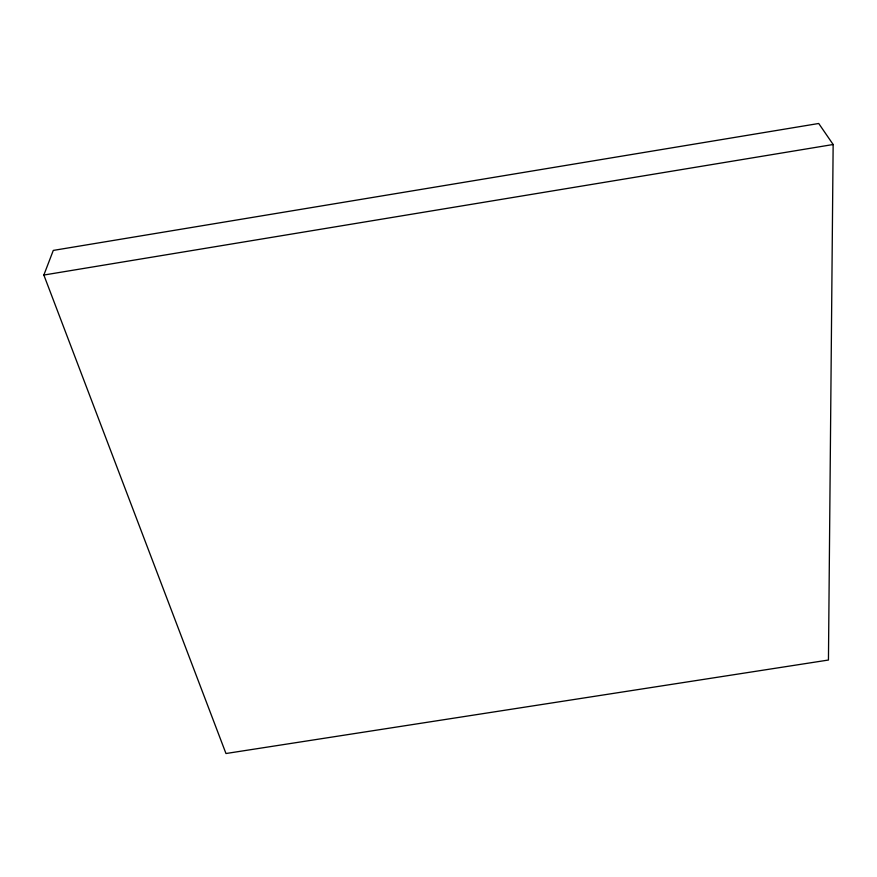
<?xml version="1.0" encoding="UTF-8"?>
<svg xmlns="http://www.w3.org/2000/svg" width="877" height="877" viewBox="0 0 877 877"><rect width="100%" height="100%" fill="white"/><g stroke="black" fill="none" stroke-linecap="round" stroke-linejoin="round"><path stroke-width="1.32" d="M833.15 144.508L828.447 660.03L225.97 753.518L43.85 275.038L53.289 250.416L818.723 123.482L833.15 144.508L43.85 275.038"/></g></svg>
